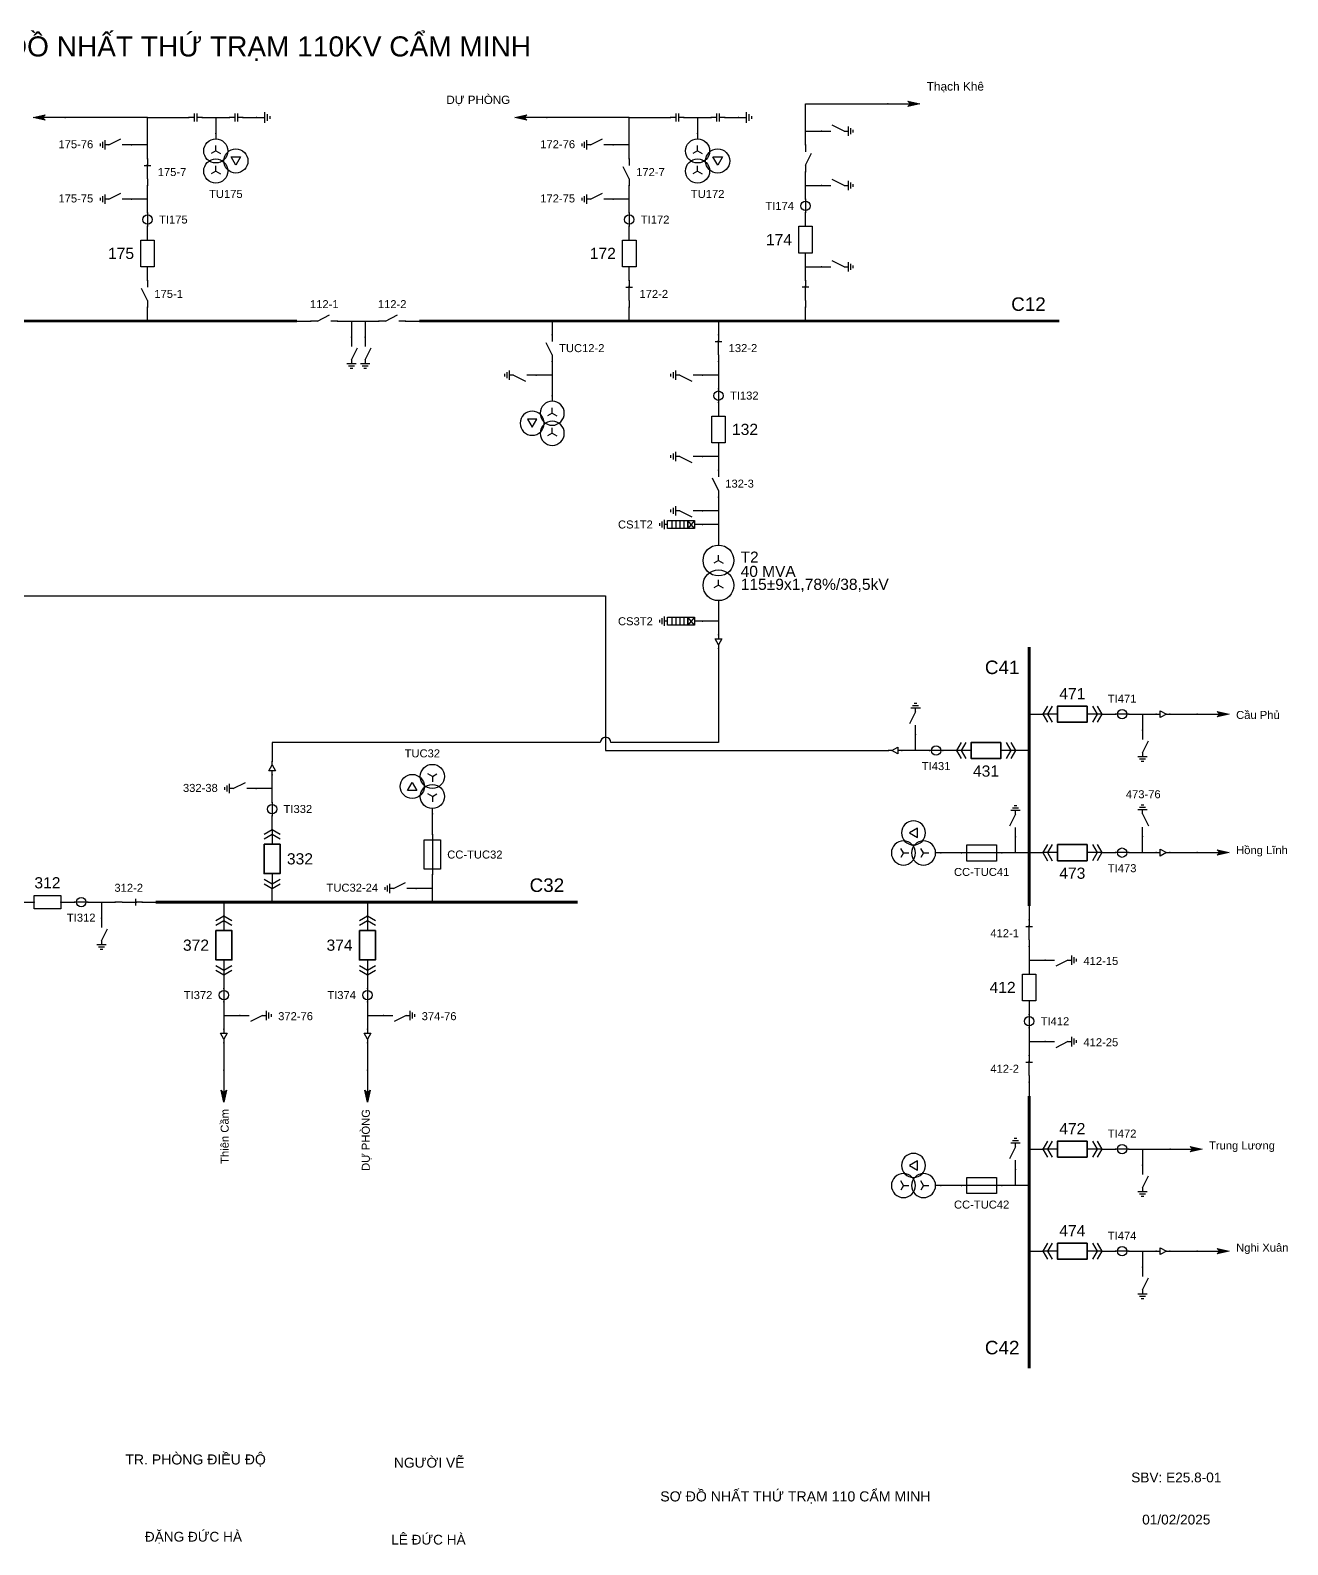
# Model space of a CAD drawing. Header units: millimetres. Extents: x -387 to 411, y 7 to 290.
# Drawn here: x 176.1 to 410.9, y 7.2 to 290 of the extents above; entities that cross this region are included whole.
import ezdxf

# ---------------------------------------------------------------- set-up
doc = ezdxf.new("R2010")
doc.units = ezdxf.units.MM
for name, color, linetype, lineweight in [('BUSBAR_110KV', 1, 'Continuous', 50), ('BUSBAR_22KV', 5, 'Continuous', 50), ('BUSBAR_35KV', 30, 'Continuous', 50), ('GROUND', 3, 'Continuous', 25), ('HV_110KV', 1, 'Continuous', 25), ('MV_22KV', 5, 'Continuous', 25), ('MV_35KV', 30, 'Continuous', 25)]:
    doc.layers.add(name, color=color, linetype=linetype, lineweight=lineweight)
doc.layers.add('SYM_PORTS', color=8, linetype='Continuous', plot=False)
doc.layers.add('TEXT', color=7, linetype='Continuous')
doc.styles.add('SLD_TEXT', font='arial.ttf')

# ---------------------------------------------------------------- blocks, each defined once
blk = doc.blocks.new('SYM_DISCONNECTOR_OPEN')
at = {"lineweight": 25}
for points in [[(0, -1.25), (-1.125, 1)], [(0, 2.5), (0, 1.25)], [(0, -1.25), (0, -2.5)]]:
    blk.add_lwpolyline(points, dxfattribs=at)
at = {"layer": 'SYM_PORTS'}
for p in [(0, 2.5), (0, -2.5)]:
    blk.add_point(p, dxfattribs=at)
blk.add_attdef('DEVICE_CODE', (1, -0.5), '', height=2)
blk = doc.blocks.new('SYM_CIRCUIT_BREAKER')
at = {"lineweight": 25}
blk.add_lwpolyline([(-1.25, 2.5), (1.25, 2.5), (1.25, -2.5), (-1.25, -2.5)], close=True, dxfattribs=at)
at = {"layer": 'SYM_PORTS'}
for p in [(0, 2.5), (0, -2.5)]:
    blk.add_point(p, dxfattribs=at)
blk.add_attdef('DEVICE_CODE', (2.25, -0.5), '', height=2)
at = {"flags": 1}
blk.add_attdef('RATING', (2.25, -3.5), '', height=2, dxfattribs=at)
blk = doc.blocks.new('SYM_CURRENT_TRANSFORMER')
at = {"lineweight": 25}
blk.add_lwpolyline([(0, 1.25), (0, -1.25)], dxfattribs=at)
blk.add_circle((0, 0), 0.875, dxfattribs=at)
at = {"layer": 'SYM_PORTS'}
for p in [(0, 1.25), (0, -1.25)]:
    blk.add_point(p, dxfattribs=at)
blk.add_attdef('DEVICE_CODE', (1.875, -1.75), '', height=2)
at = {"flags": 1}
blk.add_attdef('RATIO', (1.875, -4.75), '', height=2, dxfattribs=at)
blk = doc.blocks.new('SYM_EARTHING_SWITCH_OPEN')
at = {"lineweight": 25}
for points in [[(0, 3), (0, 1.25)], [(0, -1.25), (-1.125, 1)], [(-0.875, -2), (0.875, -2)], [(-0.5625, -2.4375), (0.5625, -2.4375)], [(0, -1.25), (0, -2)], [(-0.25, -2.875), (0.25, -2.875)]]:
    blk.add_lwpolyline(points, dxfattribs=at)
at = {"layer": 'SYM_PORTS'}
blk.add_point((0, 3), dxfattribs=at)
blk.add_attdef('DEVICE_CODE', (1.875, 0), '', height=2)
blk = doc.blocks.new('SYM_DISCONNECTOR_CLOSED')
at = {"lineweight": 25}
for points in [[(-0.625, 1.25), (0.625, 1.25)], [(0, 2.5), (0, 1.25)], [(0, -1.25), (0, 1.5)], [(0, -1.25), (0, -2.5)]]:
    blk.add_lwpolyline(points, dxfattribs=at)
at = {"layer": 'SYM_PORTS'}
for p in [(0, 2.5), (0, -2.5)]:
    blk.add_point(p, dxfattribs=at)
blk.add_attdef('DEVICE_CODE', (1.625, -0.5), '', height=2)
blk = doc.blocks.new('SYM_COUPLING_CAPACITOR')
at = {"lineweight": 25}
for points in [[(-0.75, 0.25), (0.75, 0.25)], [(0, 1.25), (0, 0.25)], [(-0.75, -0.25), (0.75, -0.25)], [(0, -0.25), (0, -1.25)]]:
    blk.add_lwpolyline(points, dxfattribs=at)
at = {"layer": 'SYM_PORTS'}
for p in [(0, 1.25), (0, -1.25)]:
    blk.add_point(p, dxfattribs=at)
blk.add_attdef('DEVICE_CODE', (1.75, -1.75), '', height=2)
blk = doc.blocks.new('SYM_VOLTAGE_TRANSFORMER')
at = {"lineweight": 25}
for points in [[(0, 4.625), (0, 3.625)], [(0, 1.375), (-0.8625, 0.875)], [(0, 1.375), (0, 2.375)], [(0, 1.375), (0.8625, 0.875)], [(0, -2.375), (-0.8625, -2.875)], [(0, -2.375), (0, -1.375)], [(0, -2.375), (0.8625, -2.875)]]:
    blk.add_lwpolyline(points, dxfattribs=at)
blk.add_lwpolyline([(2.875, 0.25), (4.625, 0.25), (3.75, -1.25)], close=True, dxfattribs=at)
for centre in [(0, 1.375), (3.75, -0.5), (0, -2.375)]:
    blk.add_circle(centre, 2.25, dxfattribs=at)
at = {"layer": 'SYM_PORTS'}
blk.add_point((0, 4.625), dxfattribs=at)
blk.add_attdef('DEVICE_CODE', (7, 1.625), '', height=2)
at = {"flags": 1}
blk.add_attdef('RATIO', (7, -1.375), '', height=2, dxfattribs=at)
blk = doc.blocks.new('SYM_GROUND_SYMBOL')
at = {"lineweight": 25}
for points in [[(0, 1.25), (0, -0.25)], [(-1, -0.25), (1, -0.25)], [(-0.625, -0.75), (0.625, -0.75)], [(-0.25, -1.25), (0.25, -1.25)]]:
    blk.add_lwpolyline(points, dxfattribs=at)
at = {"layer": 'SYM_PORTS'}
blk.add_point((0, 1.25), dxfattribs=at)
blk = doc.blocks.new('SYM_LINE_FEEDER_ARROW')
blk.add_hatch(color=7).paths.add_polyline_path([(0, -3), (-0.5, -0.75), (0, -1.25), (0.5, -0.75)])
at = {"lineweight": 25}
blk.add_lwpolyline([(0, 3), (0, -1.25)], dxfattribs=at)
blk.add_lwpolyline([(0, -3), (-0.5, -0.75), (0, -1.25), (0.5, -0.75)], close=True, dxfattribs=at)
at = {"layer": 'SYM_PORTS'}
blk.add_point((0, 3), dxfattribs=at)
blk.add_attdef('LINE_NAME', (1.5, 0), '', height=2)
blk = doc.blocks.new('SYM_SURGE_ARRESTER')
at = {"lineweight": 25}
for points in [[(0, 4), (0, 2.5)], [(-0.75, 2.5), (0.75, 1.25)], [(0.75, 2.5), (-0.75, 1.25)], [(-0.75, 0.5), (0.75, 0.5)], [(-0.75, -0.25), (0.75, -0.25)], [(-0.75, -1), (0.75, -1)], [(-0.75, -1.75), (0.75, -1.75)], [(0, -2.5), (0, -3.125)], [(-0.875, -3.125), (0.875, -3.125)], [(-0.5625, -3.5625), (0.5625, -3.5625)], [(-0.25, -4), (0.25, -4)]]:
    blk.add_lwpolyline(points, dxfattribs=at)
for points in [[(-0.75, 2.5), (0.75, 2.5), (0.75, 1.25), (-0.75, 1.25)], [(-0.75, 1.25), (0.75, 1.25), (0.75, -2.5), (-0.75, -2.5)]]:
    blk.add_lwpolyline(points, close=True, dxfattribs=at)
at = {"layer": 'SYM_PORTS'}
blk.add_point((0, 4), dxfattribs=at)
blk.add_attdef('DEVICE_CODE', (1.875, 1), '', height=2)
blk = doc.blocks.new('SYM_TRANSFORMER_2W')
at = {"lineweight": 25}
for points in [[(0, 2.3125), (0, 3.3125)], [(0, 2.3125), (-0.8625, 1.8125)], [(0, 2.3125), (0.8625, 1.8125)], [(0, -2.3125), (-0.8625, -2.8125)], [(0, -2.3125), (0, -1.3125)], [(0, -2.3125), (0.8625, -2.8125)]]:
    blk.add_lwpolyline(points, dxfattribs=at)
for centre in [(0, 2.3125), (0, -2.3125)]:
    blk.add_circle(centre, 2.875, dxfattribs=at)
at = {"layer": 'SYM_PORTS'}
for p in [(0, 5.1875), (0, -5.1875)]:
    blk.add_point(p, dxfattribs=at)
blk.add_attdef('DEVICE_CODE', (3.875, 2.1875), '', height=2)
at = {"flags": 1}
for tag, p in [('POWER', (3.875, -0.8125)), ('VOLTAGE_RATIO', (3.875, -3.8125))]:
    blk.add_attdef(tag, p, '', height=2, dxfattribs=at)
blk = doc.blocks.new('SYM_CABLE_TERMINATION')
at = {"lineweight": 25}
blk.add_lwpolyline([(-0.625, 0.5), (0.625, 0.5), (0, -0.625)], close=True, dxfattribs=at)
for points in [[(0, 1.25), (0, 0.5)], [(0, -0.625), (0, -1.25)]]:
    blk.add_lwpolyline(points, dxfattribs=at)
at = {"layer": 'SYM_PORTS'}
for p in [(0, 1.25), (0, -1.25)]:
    blk.add_point(p, dxfattribs=at)
blk = doc.blocks.new('SYM_DRAWOUT_BREAKER')
at = {"lineweight": 25}
for points in [[(-1.5, 4.625), (0, 5.5), (1.5, 4.625)], [(-1.5, 3.75), (0, 4.625), (1.5, 3.75)], [(0, 5.5), (0, 2.75)], [(0, -2.75), (0, -5.5)], [(-1.5, -3.75), (0, -4.625), (1.5, -3.75)], [(-1.5, -4.625), (0, -5.5), (1.5, -4.625)]]:
    blk.add_lwpolyline(points, dxfattribs=at)
at = {"lineweight": 35}
blk.add_lwpolyline([(-1.5, 2.75), (1.5, 2.75), (1.5, -2.75), (-1.5, -2.75)], close=True, dxfattribs=at)
at = {"layer": 'SYM_PORTS'}
for p in [(0, 5.5), (0, -5.5)]:
    blk.add_point(p, dxfattribs=at)
blk.add_attdef('DEVICE_CODE', (2.5, 2.5), '', height=2)
at = {"flags": 1}
blk.add_attdef('RATING', (2.5, -0.5), '', height=2, dxfattribs=at)
blk = doc.blocks.new('SYM_FUSE_DISCONNECTOR')
at = {"lineweight": 25}
blk.add_lwpolyline([(0, 3.75), (0, -3.75)], dxfattribs=at)
blk.add_lwpolyline([(-1.5, 2.75), (1.5, 2.75), (1.5, -2.75), (-1.5, -2.75)], close=True, dxfattribs=at)
at = {"layer": 'SYM_PORTS'}
for p in [(0, 3.75), (0, -3.75)]:
    blk.add_point(p, dxfattribs=at)
blk.add_attdef('DEVICE_CODE', (2.5, 0.75), '', height=2)
at = {"flags": 1}
blk.add_attdef('RATING', (2.5, -2.25), '', height=2, dxfattribs=at)

msp = doc.modelspace()

# ---------------------------------------------------------------- linework, layer by layer
at = {"layer": 'BUSBAR_110KV', "const_width": 0.541}
for points in [[(21.52, 235.74), (225.89, 235.74)], [(248.7, 235.74), (368.21, 235.74)]]:
    msp.add_lwpolyline(points, dxfattribs=at)
at = {"layer": 'BUSBAR_22KV', "const_width": 0.541}
for points in [[(362.58, 174.87), (362.58, 126.49)], [(362.58, 91.06), (362.58, 40.18)]]:
    msp.add_lwpolyline(points, dxfattribs=at)
at = {"layer": 'BUSBAR_35KV', "const_width": 0.541}
msp.add_lwpolyline([(199.5, 127.24), (278.28, 127.24)], dxfattribs=at)
at = {"layer": 'GROUND'}
for points in [[(215.77, 273.74), (218.33, 273.74)], [(305.73, 273.74), (308.3, 273.74)]]:
    msp.add_lwpolyline(points, dxfattribs=at)
at = {"layer": 'HV_110KV'}
for points in [[(320.82, 271.17), (320.82, 276.3), (336.19, 276.3)], [(197.96, 273.74), (182.58, 273.74)], [(197.96, 268.61), (197.96, 273.74)], [(197.96, 273.74), (205.64, 273.74)], [(208.14, 273.74), (210.7, 273.74)], [(210.7, 273.74), (210.7, 270.75)], [(210.7, 273.74), (213.27, 273.74)], [(287.92, 273.74), (272.55, 273.74)], [(287.92, 268.61), (287.92, 273.74)], [(287.92, 273.74), (295.61, 273.74)], [(298.11, 273.74), (300.67, 273.74)], [(300.67, 273.74), (300.67, 270.75)], [(300.67, 273.74), (303.23, 273.74)], [(320.82, 268.61), (320.82, 271.17)], [(320.82, 271.17), (323.8, 271.17)], [(197.96, 268.61), (194.97, 268.61)], [(197.96, 266.05), (197.96, 268.61)], [(287.92, 268.61), (284.93, 268.61)], [(287.92, 266.05), (287.92, 268.61)], [(320.82, 261.05), (320.82, 263.61)], [(197.96, 258.49), (197.96, 261.05)], [(287.92, 258.49), (287.92, 261.05)], [(320.82, 258.49), (320.82, 261.05)], [(320.82, 261.05), (323.8, 261.05)], [(197.96, 258.49), (194.97, 258.49)], [(197.96, 255.93), (197.96, 258.49)], [(287.92, 258.49), (284.93, 258.49)], [(287.92, 255.93), (287.92, 258.49)], [(320.82, 253.43), (320.82, 255.99)], [(197.96, 250.86), (197.96, 253.43)], [(287.92, 250.86), (287.92, 253.43)], [(320.82, 245.86), (320.82, 248.43)], [(197.96, 243.3), (197.96, 245.86)], [(287.92, 243.3), (287.92, 245.86)], [(320.82, 243.3), (320.82, 245.86)], [(320.82, 245.86), (323.8, 245.86)], [(197.96, 235.74), (197.96, 238.3)], [(287.92, 235.74), (287.92, 238.3)], [(320.82, 235.74), (320.82, 238.3)], [(225.89, 235.74), (228.46, 235.74)], [(233.46, 235.74), (236.02, 235.74)], [(236.02, 235.74), (236.02, 232.75)], [(236.02, 235.74), (238.58, 235.74)], [(238.58, 235.74), (238.58, 232.75)], [(238.58, 235.74), (241.14, 235.74)], [(246.14, 235.74), (248.7, 235.74)], [(273.53, 235.74), (273.53, 233.18)], [(304.57, 235.74), (304.57, 233.18)], [(273.53, 228.18), (273.53, 225.62)], [(304.57, 228.18), (304.57, 225.62)], [(273.53, 225.62), (270.55, 225.62)], [(273.53, 225.62), (273.53, 221.77)], [(304.57, 225.62), (301.58, 225.62)], [(304.57, 225.62), (304.57, 223.05)], [(304.57, 220.55), (304.57, 217.99)], [(304.57, 212.99), (304.57, 210.43)], [(304.57, 210.43), (301.58, 210.43)], [(304.57, 210.43), (304.57, 207.87)], [(304.57, 202.87), (304.57, 200.31)], [(304.57, 200.31), (301.58, 200.31)], [(304.57, 200.31), (304.57, 197.74)], [(304.57, 197.74), (301.58, 197.74)], [(304.57, 197.74), (304.57, 193.9)]]:
    msp.add_lwpolyline(points, dxfattribs=at)
at = {"layer": 'MV_22KV'}
for points in [[(119.38, 184.4), (122.08, 184.4), (283.5, 184.4), (283.5, 155.54), (333.63, 155.54), (336.33, 155.54)], [(362.58, 162.33), (365.14, 162.33)], [(376.14, 162.33), (378.7, 162.33)], [(381.2, 162.33), (383.77, 162.33)], [(383.77, 162.33), (383.77, 159.34)], [(383.77, 162.33), (386.33, 162.33)], [(388.83, 162.33), (393.95, 162.33)], [(341.39, 155.54), (341.39, 158.53)], [(341.39, 155.54), (338.83, 155.54)], [(343.96, 155.54), (341.39, 155.54)], [(349.02, 155.54), (346.46, 155.54)], [(362.58, 155.54), (360.02, 155.54)], [(360.02, 136.41), (360.02, 139.4)], [(383.77, 136.47), (383.77, 139.46)], [(349.96, 136.41), (346.11, 136.41)], [(360.02, 136.41), (357.46, 136.41)], [(362.58, 136.41), (360.02, 136.41)], [(362.58, 136.47), (365.14, 136.47)], [(376.14, 136.47), (378.7, 136.47)], [(381.2, 136.47), (383.77, 136.47)], [(383.77, 136.47), (386.33, 136.47)], [(388.83, 136.47), (393.95, 136.47)], [(362.58, 126.49), (362.58, 123.93)], [(362.58, 118.93), (362.58, 116.37)], [(362.58, 116.37), (365.57, 116.37)], [(362.58, 116.37), (362.58, 113.8)], [(362.58, 108.8), (362.58, 106.24)], [(362.58, 103.74), (362.58, 101.18)], [(362.58, 101.18), (365.57, 101.18)], [(362.58, 101.18), (362.58, 98.62)], [(362.58, 93.62), (362.58, 91.06)], [(362.58, 81.12), (365.14, 81.12)], [(376.14, 81.12), (378.7, 81.12)], [(381.2, 81.12), (383.77, 81.12)], [(383.77, 81.12), (383.77, 78.13)], [(383.77, 81.12), (388.89, 81.12)], [(360.02, 74.31), (360.02, 77.3)], [(349.96, 74.31), (346.11, 74.31)], [(360.02, 74.31), (357.46, 74.31)], [(362.58, 74.31), (360.02, 74.31)], [(362.58, 62.05), (365.14, 62.05)], [(376.14, 62.05), (378.7, 62.05)], [(381.2, 62.05), (383.77, 62.05)], [(383.77, 62.05), (383.77, 59.06)], [(383.77, 62.05), (386.33, 62.05)], [(388.83, 62.05), (393.95, 62.05)]]:
    msp.add_lwpolyline(points, dxfattribs=at)
at = {"layer": 'MV_35KV'}
for points in [[(304.57, 183.52), (304.57, 179.68)], [(304.57, 179.68), (301.58, 179.68)], [(304.57, 179.68), (304.57, 177.12)], [(221.21, 148.43), (221.21, 150.99)], [(221.21, 148.43), (218.22, 148.43)], [(221.21, 145.86), (221.21, 148.43)], [(221.21, 140.8), (221.21, 143.36)], [(251.14, 139.86), (251.14, 143.71)], [(251.14, 129.8), (251.14, 132.36)], [(221.21, 127.24), (221.21, 129.8)], [(251.14, 129.8), (248.15, 129.8)], [(251.14, 127.24), (251.14, 129.8)], [(174.19, 127.24), (176.76, 127.24)], [(181.76, 127.24), (184.32, 127.24)], [(186.82, 127.24), (189.38, 127.24)], [(189.38, 127.24), (189.38, 124.25)], [(189.38, 127.24), (191.94, 127.24)], [(196.94, 127.24), (199.5, 127.24)], [(212.21, 127.24), (212.21, 124.68)], [(239.01, 127.24), (239.01, 124.68)], [(212.21, 113.68), (212.21, 111.12)], [(239.01, 113.68), (239.01, 111.12)], [(212.21, 108.62), (212.21, 106.05)], [(239.01, 108.62), (239.01, 106.05)], [(212.21, 106.05), (215.2, 106.05)], [(212.21, 106.05), (212.21, 103.49)], [(239.01, 106.05), (242, 106.05)], [(239.01, 106.05), (239.01, 103.49)], [(212.21, 100.99), (212.21, 95.87)], [(239.01, 100.99), (239.01, 95.87)]]:
    msp.add_lwpolyline(points, dxfattribs=at)
msp.add_lwpolyline([(304.57, 174.62), (304.57, 171.92), (304.57, 157.01), (284.5, 157.01, 1), (282.5, 157.01), (221.21, 157.01), (221.21, 156.19), (221.21, 153.49)], format="xyb", dxfattribs=at)

# ---------------------------------------------------------------- block references
at = {"layer": 'GROUND'}
for name, p, rotation in [('SYM_COUPLING_CAPACITOR', (214.52, 273.74), 270), ('SYM_GROUND_SYMBOL', (219.58, 273.74), 90), ('SYM_COUPLING_CAPACITOR', (304.48, 273.74), 270), ('SYM_GROUND_SYMBOL', (309.55, 273.74), 90)]:
    msp.add_blockref(name, p, dxfattribs=dict(at, rotation=rotation))
at = {"layer": 'HV_110KV'}
for name, p, rotation in [('SYM_COUPLING_CAPACITOR', (206.89, 273.74), 270), ('SYM_COUPLING_CAPACITOR', (296.86, 273.74), 270), ('SYM_LINE_FEEDER_ARROW', (339.19, 276.3), 90), ('SYM_LINE_FEEDER_ARROW', (179.58, 273.74), 270), ('SYM_LINE_FEEDER_ARROW', (269.55, 273.74), 270)]:
    msp.add_blockref(name, p, dxfattribs=dict(at, rotation=rotation))
at = {"layer": 'HV_110KV', "xscale": -1}
for p, rotation in [((326.8, 271.17), 90), ((326.8, 261.05), 90), ((326.8, 245.86), 90), ((298.58, 225.62), 270), ((267.55, 225.62), 270), ((298.58, 210.43), 270), ((298.58, 200.31), 270)]:
    msp.add_blockref('SYM_EARTHING_SWITCH_OPEN', p, dxfattribs=dict(at, rotation=rotation))
at = {"layer": 'HV_110KV'}
ref = msp.add_blockref('SYM_EARTHING_SWITCH_OPEN', (191.97, 268.61), dxfattribs=dict(at, rotation=270))
ref.add_attrib('DEVICE_CODE', '175-76', (181.32, 268), dxfattribs={"layer": 'TEXT', "height": 1.495, "style": 'SLD_TEXT'})
ref = msp.add_blockref('SYM_VOLTAGE_TRANSFORMER', (210.7, 266.12), dxfattribs=at)
ref.add_attrib('DEVICE_CODE', 'TU175', (209.45, 258.72), dxfattribs={"layer": 'TEXT', "height": 1.495, "style": 'SLD_TEXT'})
ref = msp.add_blockref('SYM_EARTHING_SWITCH_OPEN', (281.93, 268.61), dxfattribs=dict(at, rotation=270))
ref.add_attrib('DEVICE_CODE', '172-76', (271.29, 268), dxfattribs={"layer": 'TEXT', "height": 1.495, "style": 'SLD_TEXT'})
ref = msp.add_blockref('SYM_VOLTAGE_TRANSFORMER', (300.67, 266.12), dxfattribs=at)
ref.add_attrib('DEVICE_CODE', 'TU172', (299.41, 258.72), dxfattribs={"layer": 'TEXT', "height": 1.495, "style": 'SLD_TEXT'})
at = {"layer": 'HV_110KV', "xscale": -1}
for name, p in [('SYM_DISCONNECTOR_OPEN', (320.82, 266.11)), ('SYM_DISCONNECTOR_CLOSED', (320.82, 240.8)), ('SYM_VOLTAGE_TRANSFORMER', (273.53, 217.15))]:
    msp.add_blockref(name, p, dxfattribs=at)
at = {"layer": 'HV_110KV'}
ref = msp.add_blockref('SYM_DISCONNECTOR_CLOSED', (197.96, 263.55), dxfattribs=at)
ref.add_attrib('DEVICE_CODE', '175-7', (199.86, 262.81), dxfattribs={"layer": 'TEXT', "height": 1.495, "style": 'SLD_TEXT'})
ref = msp.add_blockref('SYM_DISCONNECTOR_OPEN', (287.92, 263.55), dxfattribs=at)
ref.add_attrib('DEVICE_CODE', '172-7', (289.2, 262.8), dxfattribs={"layer": 'TEXT', "height": 1.495, "style": 'SLD_TEXT'})
ref = msp.add_blockref('SYM_EARTHING_SWITCH_OPEN', (191.97, 258.49), dxfattribs=dict(at, rotation=270))
ref.add_attrib('DEVICE_CODE', '175-75', (181.32, 257.88), dxfattribs={"layer": 'TEXT', "height": 1.495, "style": 'SLD_TEXT'})
ref = msp.add_blockref('SYM_EARTHING_SWITCH_OPEN', (281.93, 258.49), dxfattribs=dict(at, rotation=270))
ref.add_attrib('DEVICE_CODE', '172-75', (271.29, 257.88), dxfattribs={"layer": 'TEXT', "height": 1.495, "style": 'SLD_TEXT'})
ref = msp.add_blockref('SYM_CURRENT_TRANSFORMER', (320.82, 257.24), dxfattribs=at)
ref.add_attrib('DEVICE_CODE', 'TI174', (313.33, 256.49), dxfattribs={"layer": 'TEXT', "height": 1.495, "style": 'SLD_TEXT'})
ref = msp.add_blockref('SYM_CURRENT_TRANSFORMER', (197.96, 254.68), dxfattribs=at)
ref.add_attrib('DEVICE_CODE', 'TI175', (200.11, 253.94), dxfattribs={"layer": 'TEXT', "height": 1.495, "style": 'SLD_TEXT'})
ref = msp.add_blockref('SYM_CURRENT_TRANSFORMER', (287.92, 254.68), dxfattribs=at)
ref.add_attrib('DEVICE_CODE', 'TI172', (290.07, 253.93), dxfattribs={"layer": 'TEXT', "height": 1.495, "style": 'SLD_TEXT'})
ref = msp.add_blockref('SYM_CIRCUIT_BREAKER', (320.82, 250.93), dxfattribs=at)
ref.add_attrib('DEVICE_CODE', '174', (313.43, 249.88), dxfattribs={"layer": 'TEXT', "height": 2.089, "style": 'SLD_TEXT'})
ref = msp.add_blockref('SYM_CIRCUIT_BREAKER', (197.96, 248.36), dxfattribs=at)
ref.add_attrib('DEVICE_CODE', '175', (190.57, 247.33), dxfattribs={"layer": 'TEXT', "height": 2.09, "style": 'SLD_TEXT'})
ref = msp.add_blockref('SYM_CIRCUIT_BREAKER', (287.92, 248.36), dxfattribs=at)
ref.add_attrib('DEVICE_CODE', '172', (280.54, 247.32), dxfattribs={"layer": 'TEXT', "height": 2.089, "style": 'SLD_TEXT'})
ref = msp.add_blockref('SYM_DISCONNECTOR_OPEN', (197.96, 240.8), dxfattribs=at)
ref.add_attrib('DEVICE_CODE', '175-1', (199.23, 240.06), dxfattribs={"layer": 'TEXT', "height": 1.495, "style": 'SLD_TEXT'})
ref = msp.add_blockref('SYM_DISCONNECTOR_CLOSED', (287.92, 240.8), dxfattribs=at)
ref.add_attrib('DEVICE_CODE', '172-2', (289.82, 240.05), dxfattribs={"layer": 'TEXT', "height": 1.495, "style": 'SLD_TEXT'})
ref = msp.add_blockref('SYM_DISCONNECTOR_OPEN', (230.96, 235.74), dxfattribs=dict(at, rotation=270))
ref.add_attrib('DEVICE_CODE', '112-1', (228.29, 238.14), dxfattribs={"layer": 'TEXT', "height": 1.495, "style": 'SLD_TEXT'})
ref = msp.add_blockref('SYM_DISCONNECTOR_OPEN', (243.64, 235.74), dxfattribs=dict(at, rotation=270))
ref.add_attrib('DEVICE_CODE', '112-2', (240.97, 238.14), dxfattribs={"layer": 'TEXT', "height": 1.495, "style": 'SLD_TEXT'})
ref = msp.add_blockref('SYM_EARTHING_SWITCH_OPEN', (238.58, 229.75), dxfattribs=dict(at, xscale=-1))
ref.add_attrib('DEVICE_CODE', '112-25', (241.95, 224.1), dxfattribs={"layer": 'TEXT', "extrusion": (0, 0, -1), "height": 1.495, "style": 'SLD_TEXT'})
ref = msp.add_blockref('SYM_EARTHING_SWITCH_OPEN', (236.02, 229.75), dxfattribs=dict(at, xscale=-1))
ref.add_attrib('DEVICE_CODE', '112-15', (232.89, 224.1), dxfattribs={"layer": 'TEXT', "extrusion": (0, 0, -1), "height": 1.495, "style": 'SLD_TEXT'})
ref = msp.add_blockref('SYM_DISCONNECTOR_OPEN', (273.53, 230.68), dxfattribs=at)
ref.add_attrib('DEVICE_CODE', 'TUC12-2', (274.81, 229.93), dxfattribs={"layer": 'TEXT', "height": 1.495, "style": 'SLD_TEXT'})
ref = msp.add_blockref('SYM_DISCONNECTOR_CLOSED', (304.57, 230.68), dxfattribs=at)
ref.add_attrib('DEVICE_CODE', '132-2', (306.47, 229.94), dxfattribs={"layer": 'TEXT', "height": 1.495, "style": 'SLD_TEXT'})
ref = msp.add_blockref('SYM_CURRENT_TRANSFORMER', (304.57, 221.8), dxfattribs=at)
ref.add_attrib('DEVICE_CODE', 'TI132', (306.72, 221.07), dxfattribs={"layer": 'TEXT', "height": 1.495, "style": 'SLD_TEXT'})
ref = msp.add_blockref('SYM_CIRCUIT_BREAKER', (304.57, 215.49), dxfattribs=at)
ref.add_attrib('DEVICE_CODE', '132', (307.09, 214.46), dxfattribs={"layer": 'TEXT', "height": 2.09, "style": 'SLD_TEXT'})
ref = msp.add_blockref('SYM_DISCONNECTOR_OPEN', (304.57, 205.37), dxfattribs=at)
ref.add_attrib('DEVICE_CODE', '132-3', (305.84, 204.63), dxfattribs={"layer": 'TEXT', "height": 1.495, "style": 'SLD_TEXT'})
ref = msp.add_blockref('SYM_SURGE_ARRESTER', (297.58, 197.74), dxfattribs=dict(at, rotation=270))
ref.add_attrib('DEVICE_CODE', 'CS1T2', (285.81, 197), dxfattribs={"layer": 'TEXT', "height": 1.495, "style": 'SLD_TEXT'})
ref = msp.add_blockref('SYM_TRANSFORMER_2W', (304.57, 188.71), dxfattribs=at)
ref.add_attrib('DEVICE_CODE', 'T2', (308.72, 190.64), dxfattribs={"layer": 'TEXT', "height": 2.05, "style": 'SLD_TEXT'})
at = {"layer": 'MV_22KV', "xscale": -1}
for name, p, rotation in [('SYM_EARTHING_SWITCH_OPEN', (341.39, 161.53), 180), ('SYM_EARTHING_SWITCH_OPEN', (360.02, 142.4), 180), ('SYM_VOLTAGE_TRANSFORMER', (341.49, 136.41), 270), ('SYM_EARTHING_SWITCH_OPEN', (360.02, 80.3), 180), ('SYM_VOLTAGE_TRANSFORMER', (341.49, 74.31), 270)]:
    msp.add_blockref(name, p, dxfattribs=dict(at, rotation=rotation))
at = {"layer": 'MV_22KV'}
ref = msp.add_blockref('SYM_DRAWOUT_BREAKER', (370.64, 162.33), dxfattribs=dict(at, rotation=270))
ref.add_attrib('DEVICE_CODE', '471', (368.21, 165.1), dxfattribs={"layer": 'TEXT', "height": 2.089, "style": 'SLD_TEXT'})
ref = msp.add_blockref('SYM_CURRENT_TRANSFORMER', (379.95, 162.33), dxfattribs=dict(at, rotation=270))
ref.add_attrib('DEVICE_CODE', 'TI471', (377.28, 164.48), dxfattribs={"layer": 'TEXT', "height": 1.495, "style": 'SLD_TEXT'})
for name, p, rotation in [('SYM_CABLE_TERMINATION', (387.58, 162.33), 90), ('SYM_LINE_FEEDER_ARROW', (396.95, 162.33), 90), ('SYM_CABLE_TERMINATION', (337.58, 155.54), 270), ('SYM_CABLE_TERMINATION', (387.58, 136.47), 90), ('SYM_LINE_FEEDER_ARROW', (396.95, 136.47), 90), ('SYM_LINE_FEEDER_ARROW', (391.89, 81.12), 90), ('SYM_CABLE_TERMINATION', (387.58, 62.05), 90), ('SYM_LINE_FEEDER_ARROW', (396.95, 62.05), 90)]:
    msp.add_blockref(name, p, dxfattribs=dict(at, rotation=rotation))
at = {"layer": 'MV_22KV', "xscale": -1}
for p in [(383.77, 156.34), (383.77, 75.13), (383.77, 56.06)]:
    msp.add_blockref('SYM_EARTHING_SWITCH_OPEN', p, dxfattribs=at)
at = {"layer": 'MV_22KV'}
ref = msp.add_blockref('SYM_CURRENT_TRANSFORMER', (345.21, 155.54), dxfattribs=dict(at, rotation=270))
ref.add_attrib('DEVICE_CODE', 'TI431', (342.54, 151.89), dxfattribs={"layer": 'TEXT', "height": 1.495, "style": 'SLD_TEXT'})
ref = msp.add_blockref('SYM_DRAWOUT_BREAKER', (354.52, 155.54), dxfattribs=dict(at, rotation=270))
ref.add_attrib('DEVICE_CODE', '431', (352.09, 150.66), dxfattribs={"layer": 'TEXT', "height": 2.09, "style": 'SLD_TEXT'})
ref = msp.add_blockref('SYM_EARTHING_SWITCH_OPEN', (383.77, 142.46), dxfattribs=dict(at, rotation=180))
ref.add_attrib('DEVICE_CODE', '473-76', (380.64, 146.63), dxfattribs={"layer": 'TEXT', "height": 1.495, "style": 'SLD_TEXT'})
ref = msp.add_blockref('SYM_FUSE_DISCONNECTOR', (353.71, 136.41), dxfattribs=dict(at, rotation=270))
ref.add_attrib('DEVICE_CODE', 'CC-TUC41', (348.55, 132.12), dxfattribs={"layer": 'TEXT', "height": 1.495, "style": 'SLD_TEXT'})
ref = msp.add_blockref('SYM_DRAWOUT_BREAKER', (370.64, 136.47), dxfattribs=dict(at, rotation=270))
ref.add_attrib('DEVICE_CODE', '473', (368.21, 131.59), dxfattribs={"layer": 'TEXT', "height": 2.09, "style": 'SLD_TEXT'})
ref = msp.add_blockref('SYM_CURRENT_TRANSFORMER', (379.95, 136.47), dxfattribs=dict(at, rotation=270))
ref.add_attrib('DEVICE_CODE', 'TI473', (377.28, 132.82), dxfattribs={"layer": 'TEXT', "height": 1.495, "style": 'SLD_TEXT'})
ref = msp.add_blockref('SYM_DISCONNECTOR_CLOSED', (362.58, 121.43), dxfattribs=at)
ref.add_attrib('DEVICE_CODE', '412-1', (355.34, 120.68), dxfattribs={"layer": 'TEXT', "height": 1.495, "style": 'SLD_TEXT'})
ref = msp.add_blockref('SYM_EARTHING_SWITCH_OPEN', (368.57, 116.37), dxfattribs=dict(at, rotation=90))
ref.add_attrib('DEVICE_CODE', '412-15', (372.72, 115.5), dxfattribs={"layer": 'TEXT', "height": 1.495, "style": 'SLD_TEXT'})
ref = msp.add_blockref('SYM_CIRCUIT_BREAKER', (362.58, 111.3), dxfattribs=at)
ref.add_attrib('DEVICE_CODE', '412', (355.19, 110.26), dxfattribs={"layer": 'TEXT', "height": 2.089, "style": 'SLD_TEXT'})
ref = msp.add_blockref('SYM_CURRENT_TRANSFORMER', (362.58, 104.99), dxfattribs=at)
ref.add_attrib('DEVICE_CODE', 'TI412', (364.73, 104.24), dxfattribs={"layer": 'TEXT', "height": 1.495, "style": 'SLD_TEXT'})
ref = msp.add_blockref('SYM_EARTHING_SWITCH_OPEN', (368.57, 101.18), dxfattribs=dict(at, rotation=90))
ref.add_attrib('DEVICE_CODE', '412-25', (372.72, 100.32), dxfattribs={"layer": 'TEXT', "height": 1.495, "style": 'SLD_TEXT'})
ref = msp.add_blockref('SYM_DISCONNECTOR_CLOSED', (362.58, 96.12), dxfattribs=at)
ref.add_attrib('DEVICE_CODE', '412-2', (355.34, 95.37), dxfattribs={"layer": 'TEXT', "height": 1.495, "style": 'SLD_TEXT'})
ref = msp.add_blockref('SYM_DRAWOUT_BREAKER', (370.64, 81.12), dxfattribs=dict(at, rotation=270))
ref.add_attrib('DEVICE_CODE', '472', (368.21, 83.89), dxfattribs={"layer": 'TEXT', "height": 2.089, "style": 'SLD_TEXT'})
ref = msp.add_blockref('SYM_CURRENT_TRANSFORMER', (379.95, 81.12), dxfattribs=dict(at, rotation=270))
ref.add_attrib('DEVICE_CODE', 'TI472', (377.28, 83.27), dxfattribs={"layer": 'TEXT', "height": 1.495, "style": 'SLD_TEXT'})
ref = msp.add_blockref('SYM_FUSE_DISCONNECTOR', (353.71, 74.31), dxfattribs=dict(at, rotation=270))
ref.add_attrib('DEVICE_CODE', 'CC-TUC42', (348.55, 70.01), dxfattribs={"layer": 'TEXT', "height": 1.495, "style": 'SLD_TEXT'})
ref = msp.add_blockref('SYM_DRAWOUT_BREAKER', (370.64, 62.05), dxfattribs=dict(at, rotation=270))
ref.add_attrib('DEVICE_CODE', '474', (368.21, 64.83), dxfattribs={"layer": 'TEXT', "height": 2.092, "style": 'SLD_TEXT'})
ref = msp.add_blockref('SYM_CURRENT_TRANSFORMER', (379.95, 62.05), dxfattribs=dict(at, rotation=270))
ref.add_attrib('DEVICE_CODE', 'TI474', (377.28, 64.2), dxfattribs={"layer": 'TEXT', "height": 1.495, "style": 'SLD_TEXT'})
at = {"layer": 'MV_35KV'}
ref = msp.add_blockref('SYM_SURGE_ARRESTER', (297.58, 179.68), dxfattribs=dict(at, rotation=270))
ref.add_attrib('DEVICE_CODE', 'CS3T2', (285.81, 178.93), dxfattribs={"layer": 'TEXT', "height": 1.495, "style": 'SLD_TEXT'})
for name, p in [('SYM_CABLE_TERMINATION', (304.57, 175.87)), ('SYM_CABLE_TERMINATION', (212.21, 102.24)), ('SYM_CABLE_TERMINATION', (239.01, 102.24)), ('SYM_LINE_FEEDER_ARROW', (212.21, 92.87)), ('SYM_LINE_FEEDER_ARROW', (239.01, 92.87))]:
    msp.add_blockref(name, p, dxfattribs=at)
ref = msp.add_blockref('SYM_VOLTAGE_TRANSFORMER', (251.14, 148.33), dxfattribs=dict(at, rotation=180))
ref.add_attrib('DEVICE_CODE', 'TUC32', (245.96, 154.26), dxfattribs={"layer": 'TEXT', "height": 1.495, "style": 'SLD_TEXT'})
at = {"layer": 'MV_35KV', "rotation": 180}
msp.add_blockref('SYM_CABLE_TERMINATION', (221.21, 152.24), dxfattribs=at)
at = {"layer": 'MV_35KV'}
ref = msp.add_blockref('SYM_EARTHING_SWITCH_OPEN', (215.22, 148.43), dxfattribs=dict(at, rotation=270))
ref.add_attrib('DEVICE_CODE', '332-38', (204.57, 147.81), dxfattribs={"layer": 'TEXT', "height": 1.495, "style": 'SLD_TEXT'})
ref = msp.add_blockref('SYM_CURRENT_TRANSFORMER', (221.21, 144.61), dxfattribs=at)
ref.add_attrib('DEVICE_CODE', 'TI332', (223.36, 143.88), dxfattribs={"layer": 'TEXT', "height": 1.495, "style": 'SLD_TEXT'})
ref = msp.add_blockref('SYM_DRAWOUT_BREAKER', (221.21, 135.3), dxfattribs=at)
ref.add_attrib('DEVICE_CODE', '332', (223.98, 134.27), dxfattribs={"layer": 'TEXT', "height": 2.09, "style": 'SLD_TEXT'})
ref = msp.add_blockref('SYM_FUSE_DISCONNECTOR', (251.14, 136.11), dxfattribs=at)
ref.add_attrib('DEVICE_CODE', 'CC-TUC32', (253.92, 135.37), dxfattribs={"layer": 'TEXT', "height": 1.495, "style": 'SLD_TEXT'})
ref = msp.add_blockref('SYM_CIRCUIT_BREAKER', (179.26, 127.24), dxfattribs=dict(at, rotation=270))
ref.add_attrib('DEVICE_CODE', '312', (176.83, 129.8), dxfattribs={"layer": 'TEXT', "height": 2.09, "style": 'SLD_TEXT'})
ref = msp.add_blockref('SYM_DISCONNECTOR_CLOSED', (194.44, 127.24), dxfattribs=dict(at, rotation=270))
ref.add_attrib('DEVICE_CODE', '312-2', (191.77, 129.16), dxfattribs={"layer": 'TEXT', "height": 1.495, "style": 'SLD_TEXT'})
ref = msp.add_blockref('SYM_EARTHING_SWITCH_OPEN', (245.15, 129.8), dxfattribs=dict(at, rotation=270))
ref.add_attrib('DEVICE_CODE', 'TUC32-24', (231.38, 129.18), dxfattribs={"layer": 'TEXT', "height": 1.495, "style": 'SLD_TEXT'})
ref = msp.add_blockref('SYM_CURRENT_TRANSFORMER', (185.57, 127.24), dxfattribs=dict(at, rotation=270))
ref.add_attrib('DEVICE_CODE', 'TI312', (182.9, 123.59), dxfattribs={"layer": 'TEXT', "height": 1.495, "style": 'SLD_TEXT'})
ref = msp.add_blockref('SYM_DRAWOUT_BREAKER', (212.21, 119.18), dxfattribs=at)
ref.add_attrib('DEVICE_CODE', '372', (204.57, 118.15), dxfattribs={"layer": 'TEXT', "height": 2.09, "style": 'SLD_TEXT'})
ref = msp.add_blockref('SYM_DRAWOUT_BREAKER', (239.01, 119.18), dxfattribs=at)
ref.add_attrib('DEVICE_CODE', '374', (231.38, 118.15), dxfattribs={"layer": 'TEXT', "height": 2.09, "style": 'SLD_TEXT'})
ref = msp.add_blockref('SYM_EARTHING_SWITCH_OPEN', (189.38, 121.25), dxfattribs=dict(at, xscale=-1))
ref.add_attrib('DEVICE_CODE', '312-25', (186.26, 115.6), dxfattribs={"layer": 'TEXT', "extrusion": (0, 0, -1), "height": 1.495, "style": 'SLD_TEXT'})
ref = msp.add_blockref('SYM_CURRENT_TRANSFORMER', (212.21, 109.87), dxfattribs=at)
ref.add_attrib('DEVICE_CODE', 'TI372', (204.72, 109.13), dxfattribs={"layer": 'TEXT', "height": 1.495, "style": 'SLD_TEXT'})
ref = msp.add_blockref('SYM_CURRENT_TRANSFORMER', (239.01, 109.87), dxfattribs=at)
ref.add_attrib('DEVICE_CODE', 'TI374', (231.53, 109.13), dxfattribs={"layer": 'TEXT', "height": 1.495, "style": 'SLD_TEXT'})
ref = msp.add_blockref('SYM_EARTHING_SWITCH_OPEN', (218.2, 106.05), dxfattribs=dict(at, rotation=90))
ref.add_attrib('DEVICE_CODE', '372-76', (222.35, 105.19), dxfattribs={"layer": 'TEXT', "height": 1.495, "style": 'SLD_TEXT'})
ref = msp.add_blockref('SYM_EARTHING_SWITCH_OPEN', (245, 106.05), dxfattribs=dict(at, rotation=90))
ref.add_attrib('DEVICE_CODE', '374-76', (249.15, 105.19), dxfattribs={"layer": 'TEXT', "height": 1.495, "style": 'SLD_TEXT'})

# ---------------------------------------------------------------- texts
at = {"layer": 'TEXT', "attachment_point": 7, "style": 'SLD_TEXT'}
for s, insert, char_height in [('SƠ ĐỒ NHẤT THỨ TRẠM 110KV CẨM MINH', (162.24, 284.31), 3.7501), ('Thạch Khê', (343.46, 278.42), 1.582), ('DỰ PHÒNG', (253.77, 275.93), 1.543), ('C12', (359.23, 237.6), 2.519), ('40 MVA', (308.72, 187.93), 2.067), ('115±9x1,78%/38,5kV', (308.72, 185.15), 2.0834), ('C41', (354.32, 169.78), 2.519), ('Cầu Phủ', (401.23, 161.41), 1.499), ('Hồng Lĩnh', (401.23, 135.75), 1.499), ('C32', (269.3, 129.1), 2.52), ('Trung Lương', (396.16, 80.59), 1.4988), ('Nghi Xuân', (401.23, 61.52), 1.499), ('C42', (354.32, 42.76), 2.519), ('TR. PHÒNG ĐIỀU ĐỘ', (193.8, 21.81), 1.8794), ('NGƯỜI VẼ', (243.96, 21.61), 1.848), ('SBV: E25.8-01', (381.65, 18.87), 1.8216), ('SƠ ĐỒ NHẤT THỨ TRẠM 110 CẨM MINH', (293.7, 14.91), 1.886), ('01/02/2025', (383.69, 11), 1.822), ('ĐẶNG ĐỨC HÀ', (197.45, 7.43), 1.8216), ('LÊ ĐỨC HÀ', (243.45, 7.25), 1.822)]:
    msp.add_mtext(s, dxfattribs=dict(at, insert=insert, char_height=char_height))
at = {"layer": 'TEXT', "char_height": 1.499, "attachment_point": 7, "rotation": 90, "style": 'SLD_TEXT'}
for s, insert in [('Thiên Cầm', (213.13, 78.36)), ('DỰ PHÒNG', (239.79, 77.04))]:
    msp.add_mtext(s, dxfattribs=dict(at, insert=insert))

doc.saveas('drawing.dxf')
